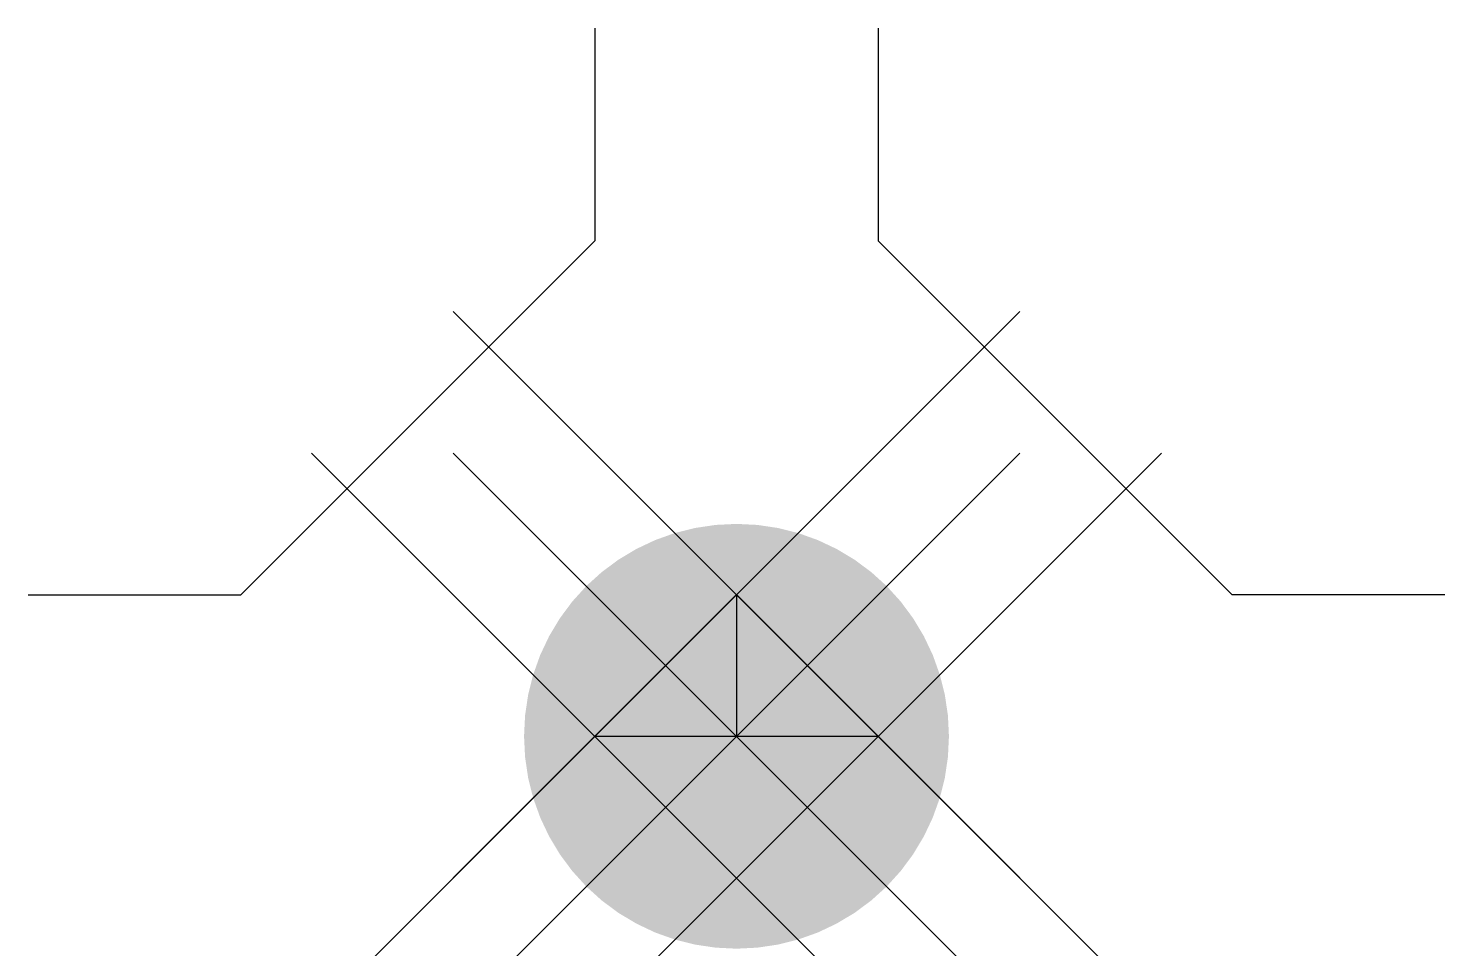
# Model space of a CAD drawing. Extents: x 119.5 to 124.5, y -89.25 to -86.
import ezdxf

# ---------------------------------------------------------------- set-up
doc = ezdxf.new("R2010")
doc.units = 0
doc.header["$LTSCALE"] = 0.2
doc.header["$PDMODE"] = 3
doc.header["$PDSIZE"] = -2
doc.layers.get('0').update_dxf_attribs({"linetype": 'CONTINUOUS'})
doc.layers.add('C', color=7, linetype='CONTINUOUS')
doc.layers.add('INFO', color=2, linetype='CONTINUOUS')

msp = doc.modelspace()

# ---------------------------------------------------------------- linework, layer by layer
at = {"color": 0, "linetype": 'CONTINUOUS'}
for p, q in [((122, -88), (122, -88.5)), ((121.5, -88.5), (122.5, -88.5))]:
    msp.add_line(p, q, dxfattribs=at)
at = {"color": 0, "linetype": 'CONTINUOUS', "const_width": 0.75}
msp.add_lwpolyline([(122, -88.875, 1), (122, -88.125, 1)], format="xyb", close=True, dxfattribs=at)
at = {"layer": 'C', "color": 0, "linetype": 'CONTINUOUS'}
for p in [(122, -88), (122, -88), (121.5, -88.5), (121.5, -88.5), (122, -88.5), (122.5, -88.5)]:
    msp.add_point(p, dxfattribs=at)
at = {"layer": 'INFO', "color": 0, "linetype": 'CONTINUOUS'}
for p, q in [((121.5, -86), (121.5, -86.75)), ((122.5, -86), (122.5, -86.75)), ((120.25, -88), (121.5, -86.75)), ((123.75, -88), (122.5, -86.75)), ((119.5, -88), (120.25, -88)), ((124.5, -88), (123.75, -88))]:
    msp.add_line(p, q, dxfattribs=at)

doc.saveas('drawing.dxf')
